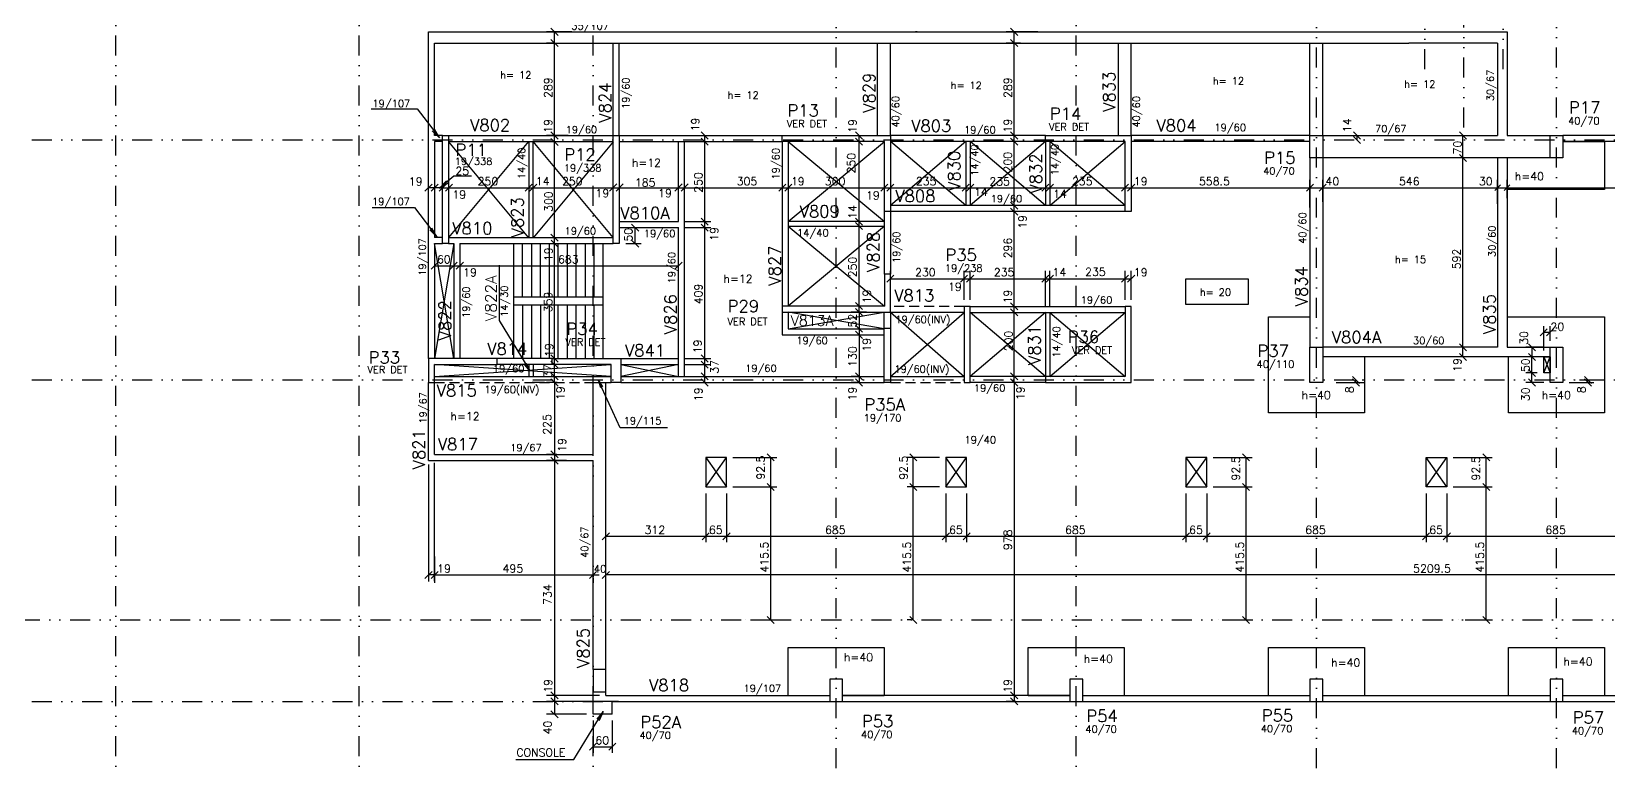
# Model space of a CAD drawing. Extents: x 535712 to 550587, y -55 to 10457.
# Drawn here: x 538436 to 543362, y 3599 to 5893 of the extents above; entities that cross this region are included whole.
import ezdxf

# ---------------------------------------------------------------- set-up
doc = ezdxf.new("R2010")
doc.units = 0
doc.header["$LTSCALE"] = 125
doc.header["$MEASUREMENT"] = 0
for name, pattern in [('DIVIDE', [1.25, 0.5, -0.25, 0, -0.25, 0, -0.25]), ('ESTILO_TQS_0002', [0.4, 0.1, -0.3]), ('HIDDEN', [0.375, 0.25, -0.125])]:
    doc.linetypes.add(name, pattern=pattern)
for name, color, linetype in [('200', 151, 'ESTILO_TQS_0002'), ('205', 14, 'DIVIDE'), ('210', 11, 'HIDDEN'), ('216', 7, 'CONTINUOUS'), ('220', 4, 'CONTINUOUS'), ('231', 5, 'CONTINUOUS'), ('238', 11, 'CONTINUOUS'), ('239', 4, 'CONTINUOUS'), ('250', 5, 'CONTINUOUS')]:
    doc.layers.add(name, color=color, linetype=linetype)
doc.styles.get("Standard").update_dxf_attribs({"font": 'ROMANS.SHX'})

msp = doc.modelspace()

# ---------------------------------------------------------------- linework, layer by layer
at = {"layer": '200'}
for p, q in [((541199.5, 5892.2), (541199.5, 5894.2)), ((541201.5, 5892.2), (541201.5, 5894.2))]:
    msp.add_line(p, q, dxfattribs=at)
at = {"layer": '205'}
for p, q in [((538699.6, 3158.6), (538699.6, 9862.8)), ((539459.1, 3158.6), (539459.1, 9862.8)), ((540190.1, 3158.6), (540190.1, 9862.8)), ((540949.6, 3121.1), (540949.6, 9862.8)), ((541699.6, 3158.6), (541699.6, 9862.8)), ((542449.6, 3121.1), (542449.6, 9862.8)), ((543199.6, 3121.1), (543199.6, 9862.8)), ((542910.6, 5593.1), (542910.6, 9664.7)), ((542788, 5775.4), (542788, 9365.4)), ((543033, 5775.4), (543033, 9365.4)), ((536247.2, 5554.2), (545912.1, 5554.2)), ((536247.2, 4804.2), (546279.2, 4804.2)), ((536209.7, 4054.2), (545758.8, 4054.2)), ((536247.2, 3799.2), (545775.3, 3799.2))]:
    msp.add_line(p, q, dxfattribs=at)
at = {"layer": '210'}
for p, q in [((541349.1, 5034.2), (541119.1, 5034.2)), ((539695.1, 4796.2), (540190.1, 4796.2)), ((541119.1, 4796.2), (541349.1, 4796.2))]:
    msp.add_line(p, q, dxfattribs=at)
at = {"layer": '216'}
for p, q in [((540080.7, 5881.2), (540058.6, 5903.3)), ((540080.7, 5846.2), (540058.6, 5868.3)), ((540080.7, 5846.2), (540058.6, 5868.3)), ((541516.7, 5881.2), (541494.6, 5903.3)), ((541516.7, 5846.2), (541494.6, 5868.3)), ((541516.7, 5846.2), (541494.6, 5868.3)), ((540080.7, 5557.2), (540058.6, 5579.3)), ((540080.7, 5557.2), (540058.6, 5579.3)), ((540080.7, 5557.2), (540058.6, 5579.3)), ((540080.7, 5557.2), (540058.6, 5579.3)), ((541031.9, 5557.2), (541009.8, 5579.3)), ((541031.9, 5557.2), (541009.8, 5579.3)), ((541516.7, 5557.2), (541494.6, 5579.3)), ((541516.7, 5557.2), (541494.6, 5579.3)), ((541516.7, 5557.2), (541494.6, 5579.3)), ((541516.7, 5557.2), (541494.6, 5579.3)), ((542565.3, 5579.3), (542587.4, 5557.2)), ((542918.5, 5557.2), (542896.4, 5579.3)), ((540080.7, 5537.2), (540058.6, 5559.3)), ((540080.7, 5537.2), (540058.6, 5559.3)), ((541031.9, 5538.2), (541009.8, 5560.3)), ((541031.9, 5538.2), (541009.8, 5560.3)), ((541516.7, 5538.2), (541494.6, 5560.3)), ((541516.7, 5538.2), (541494.6, 5560.3)), ((542565.3, 5565.3), (542587.4, 5543.2)), ((542918.5, 5487.2), (542896.4, 5509.3)), ((539687.1, 5416.2), (539665, 5394.1)), ((539687.1, 5416.2), (539665, 5394.1)), ((539706.1, 5416.2), (539684, 5394.1)), ((539706.1, 5416.2), (539684, 5394.1)), ((539709, 5394.1), (539731.1, 5416.2)), ((539709, 5394.1), (539731.1, 5416.2)), ((539731.1, 5416.2), (539709, 5394.1)), ((539729, 5394.1), (539751.1, 5416.2)), ((539729, 5394.1), (539751.1, 5416.2)), ((539978, 5394.1), (540000.1, 5416.2)), ((539978, 5394.1), (540000.1, 5416.2)), ((539992, 5394.1), (540014.1, 5416.2)), ((539992, 5394.1), (540014.1, 5416.2)), ((540242, 5394.1), (540264.1, 5417.2)), ((540242, 5394.1), (540264.1, 5417.2)), ((540262, 5394.1), (540284.1, 5417.2)), ((540262, 5394.1), (540284.1, 5417.2)), ((540446, 5394.1), (540468.1, 5417.2)), ((540465, 5394.1), (540487.1, 5417.2)), ((540770, 5394.1), (540792.1, 5416.2)), ((540770, 5394.1), (540792.1, 5416.2)), ((540770, 5394.1), (540792.1, 5416.2)), ((540789, 5394.1), (540811.1, 5416.2)), ((540789, 5394.1), (540811.1, 5416.2)), ((541089, 5394.1), (541111.1, 5416.2)), ((541089, 5394.1), (541111.1, 5416.2)), ((541108, 5394.1), (541130.1, 5416.2)), ((541108, 5394.1), (541130.1, 5416.2)), ((541343, 5394.1), (541365.1, 5416.2)), ((541343, 5394.1), (541365.1, 5416.2)), ((541357, 5394.1), (541379.1, 5416.2)), ((541357, 5394.1), (541379.1, 5416.2)), ((541592, 5394.1), (541614.1, 5416.2)), ((541592, 5394.1), (541614.1, 5416.2)), ((541606, 5394.1), (541628.1, 5416.2)), ((541606, 5394.1), (541628.1, 5416.2)), ((541841, 5394.1), (541863.1, 5416.2)), ((541841, 5394.1), (541863.1, 5416.2)), ((541860, 5394.1), (541882.1, 5416.2)), ((541860, 5394.1), (541882.1, 5416.2)), ((541860, 5394.1), (541882.1, 5416.2)), ((542418.5, 5394.1), (542440.6, 5416.2)), ((542418.5, 5394.1), (542440.6, 5416.2)), ((542458.5, 5394.1), (542480.6, 5416.2)), ((542458.5, 5394.1), (542480.6, 5416.2)), ((541516.7, 5338.2), (541494.6, 5360.3)), ((541516.7, 5338.2), (541494.6, 5360.3)), ((541516.7, 5319.2), (541494.6, 5341.3)), ((541516.7, 5319.2), (541494.6, 5341.3)), ((541031.9, 5288.2), (541009.8, 5310.3)), ((541031.9, 5288.2), (541009.8, 5310.3)), ((541031.9, 5274.2), (541009.8, 5296.3)), ((541031.9, 5274.2), (541009.8, 5296.3)), ((540080.7, 5238.2), (540058.6, 5260.3)), ((540080.7, 5238.2), (540058.6, 5260.3)), ((540081.7, 5219.2), (540059.6, 5241.3)), ((540081.7, 5219.2), (540059.6, 5241.3)), ((539684, 5150.1), (539706.1, 5172.2)), ((539744, 5150.1), (539766.1, 5172.2)), ((539744, 5150.1), (539766.1, 5172.2)), ((539763, 5150.1), (539785.1, 5172.2)), ((539763, 5150.1), (539785.1, 5172.2)), ((540446, 5150.1), (540468.1, 5172.2)), ((541108, 5109.6), (541130.1, 5131.7)), ((541338, 5109.6), (541360.1, 5131.7)), ((541338, 5109.6), (541360.1, 5131.7)), ((541357, 5109.6), (541379.1, 5131.7)), ((541357, 5109.6), (541379.1, 5131.7)), ((541592, 5109.6), (541614.1, 5131.7)), ((541592, 5109.6), (541614.1, 5131.7)), ((541606, 5109.6), (541628.1, 5131.7)), ((541606, 5109.6), (541628.1, 5131.7)), ((541841, 5109.6), (541863.1, 5131.7)), ((541841, 5109.6), (541863.1, 5131.7)), ((541860, 5109.6), (541882.1, 5131.7)), ((541031.9, 5024.2), (541009.8, 5046.3)), ((541031.9, 5024.2), (541009.8, 5046.3)), ((541009.8, 5027.3), (541031.9, 5005.2)), ((541516.7, 5023.2), (541494.6, 5045.3)), ((541516.7, 5023.2), (541494.6, 5045.3)), ((541516.7, 5004.2), (541494.6, 5026.3)), ((541516.7, 5004.2), (541494.6, 5026.3)), ((541009.8, 4975.3), (541031.9, 4953.2)), ((541009.8, 4975.3), (541031.9, 4953.2)), ((541009.8, 4956.3), (541031.9, 4934.2)), ((541009.8, 4956.3), (541031.9, 4934.2)), ((540080.7, 4860.2), (540058.6, 4882.3)), ((540080.7, 4860.2), (540058.6, 4882.3)), ((542918.5, 4895.2), (542896.4, 4917.3)), ((542918.5, 4865.2), (542896.4, 4887.3)), ((540080.7, 4841.2), (540058.6, 4863.3)), ((540080.7, 4841.2), (540058.6, 4863.3)), ((540080.7, 4804.2), (540058.6, 4826.3)), ((540080.7, 4804.2), (540058.6, 4826.3)), ((540080.7, 4785.2), (540058.6, 4807.3)), ((540080.7, 4785.2), (540058.6, 4807.3)), ((540058.6, 4807.3), (540080.7, 4785.2)), ((540058.6, 4807.3), (540080.7, 4785.2)), ((541009.8, 4826.3), (541031.9, 4804.2)), ((541009.8, 4826.3), (541031.9, 4804.2)), ((541009.8, 4826.3), (541031.9, 4804.2)), ((541009.8, 4807.3), (541031.9, 4785.2)), ((541516.7, 4804.2), (541494.6, 4826.3)), ((541516.7, 4804.2), (541494.6, 4826.3)), ((541516.7, 4785.2), (541494.6, 4807.3)), ((541516.7, 4785.2), (541494.6, 4807.3)), ((541494.6, 4807.3), (541516.7, 4785.2)), ((541494.6, 4807.3), (541516.7, 4785.2)), ((542584.4, 4793.2), (542562.3, 4815.3)), ((542584.4, 4785.2), (542562.3, 4807.3)), ((540058.6, 4582.3), (540080.7, 4560.2)), ((540058.6, 4582.3), (540080.7, 4560.2)), ((540058.6, 4563.3), (540080.7, 4541.2)), ((540058.6, 4563.3), (540080.7, 4541.2)), ((540058.6, 4563.3), (540080.7, 4541.2)), ((540058.6, 4563.3), (540080.7, 4541.2)), ((539687.1, 4205.7), (539665, 4183.6)), ((539706.1, 4205.7), (539684, 4183.6)), ((539706.1, 4205.7), (539684, 4183.6)), ((539684, 4183.6), (539706.1, 4205.7)), ((540179, 4183.6), (540201.1, 4205.7)), ((540179, 4183.6), (540201.1, 4205.7)), ((540219, 4183.6), (540241.1, 4205.7)), ((540058.6, 3829.3), (540080.7, 3807.2)), ((540058.6, 3829.3), (540080.7, 3807.2)), ((540058.6, 3810.3), (540080.7, 3788.2)), ((540058.6, 3810.3), (540080.7, 3788.2)), ((540058.6, 3810.3), (540080.7, 3788.2)), ((541494.6, 3829.3), (541516.7, 3807.2)), ((541494.6, 3829.3), (541516.7, 3807.2)), ((541494.6, 3829.3), (541516.7, 3807.2)), ((541494.6, 3810.3), (541516.7, 3788.2)), ((540058.6, 3770.3), (540080.7, 3748.2)), ((540179, 3646.7), (540201.1, 3668.8)), ((540239, 3646.7), (540261.1, 3668.8))]:
    msp.add_line(p, q, dxfattribs=at)
at = {"layer": '216', "linetype": 'Continuous'}
for p, q in [((540519.9, 5568.2), (540519.9, 5568.2)), ((540550.1, 5557.2), (540528, 5579.3)), ((540526.6, 5549.2), (540526.6, 5549.2)), ((540550.1, 5538.2), (540528, 5560.3)), ((540550.1, 5538.2), (540528, 5560.3)), ((540539.1, 5549.2), (540539.1, 5549.2)), ((542460.7, 5396.3), (542478.4, 5414)), ((543006.6, 5396.3), (543024.3, 5414)), ((543006.6, 5396.3), (543024.3, 5414)), ((543036.6, 5396.3), (543054.3, 5414)), ((543036.6, 5396.3), (543054.3, 5414)), ((542469.6, 5336.3), (542469.6, 5336.3)), ((543015.5, 5355.1), (543015.5, 5355.1)), ((543015.5, 5330.1), (543015.5, 5330.1)), ((543045.5, 5347.6), (543045.5, 5347.6)), ((543045.5, 5347.6), (543045.5, 5347.6)), ((540296.4, 5280.2), (540296.4, 5280.2)), ((540332.7, 5269.2), (540310.6, 5291.3)), ((540457.1, 5299.2), (540457.1, 5299.2)), ((540457.1, 5280.2), (540457.1, 5280.2)), ((540477.1, 5299.2), (540477.1, 5299.2)), ((540477.1, 5280.2), (540477.1, 5280.2)), ((540550.1, 5288.2), (540528, 5310.3)), ((540550.1, 5288.2), (540528, 5310.3)), ((540550.1, 5269.2), (540528, 5291.3)), ((540550.1, 5269.2), (540528, 5291.3)), ((540272.1, 5230.2), (540272.1, 5230.2)), ((540332.7, 5219.2), (540310.6, 5241.3)), ((543148.5, 4942.1), (543170.6, 4964.2)), ((543168.5, 4942.1), (543190.6, 4964.2)), ((540550.1, 4860.2), (540528, 4882.3)), ((540550.1, 4860.2), (540528, 4882.3)), ((543111.7, 4917.3), (543133.8, 4895.2)), ((543111.7, 4887.3), (543133.8, 4865.2)), ((543133.8, 4865.2), (543111.7, 4887.3)), ((543179.6, 4906.2), (543179.6, 4906.2)), ((543179.6, 4906.2), (543179.6, 4906.2)), ((540457.1, 4871.2), (540457.1, 4871.2)), ((540457.1, 4871.2), (540457.1, 4871.2)), ((540457.1, 4852.2), (540457.1, 4852.2)), ((540457.1, 4852.2), (540457.1, 4852.2)), ((540550.1, 4841.2), (540528, 4863.3)), ((540550.1, 4841.2), (540528, 4863.3)), ((543133.8, 4815.2), (543111.7, 4837.3)), ((543133.8, 4815.2), (543111.7, 4837.3)), ((543159.6, 4876.2), (543159.6, 4876.2)), ((543159.6, 4876.2), (543159.6, 4876.2)), ((543159.6, 4876.2), (543159.6, 4876.2)), ((540527.1, 4796.2), (540527.1, 4796.2)), ((540550.1, 4804.2), (540528, 4826.3)), ((540550.1, 4804.2), (540528, 4826.3)), ((540550.1, 4785.2), (540528, 4807.3)), ((540528.1, 4815.2), (540528.1, 4815.2)), ((540528.1, 4815.2), (540528.1, 4815.2)), ((543133.8, 4785.2), (543111.7, 4807.3)), ((543122.8, 4826.2), (543122.8, 4826.2)), ((543159.6, 4826.2), (543159.6, 4826.2)), ((543179.6, 4796.2), (543179.6, 4796.2)), ((543219.6, 4796.2), (543219.6, 4796.2)), ((543251.9, 4804.2), (543251.9, 4804.2)), ((543308.7, 4793.2), (543286.6, 4815.3)), ((543308.7, 4785.2), (543286.6, 4807.3)), ((540607.1, 4562.2), (540607.1, 4562.2)), ((540756.3, 4551.2), (540734.2, 4573.3)), ((541201.5, 4551.2), (541179.4, 4573.3)), ((541292.1, 4562.2), (541292.1, 4562.2)), ((542107.1, 4562.2), (542107.1, 4562.2)), ((542241.1, 4551.2), (542219, 4573.3)), ((542857.1, 4562.2), (542857.1, 4562.2)), ((542991.1, 4551.2), (542969, 4573.3)), ((540542.1, 4469.7), (540542.1, 4469.7)), ((540542.1, 4469.7), (540542.1, 4469.7)), ((540607.1, 4469.7), (540607.1, 4469.7)), ((540607.1, 4469.7), (540607.1, 4469.7)), ((540607.1, 4469.7), (540607.1, 4469.7)), ((540607.1, 4469.7), (540607.1, 4469.7)), ((540756.3, 4458.7), (540734.2, 4480.8)), ((540756.3, 4458.7), (540734.2, 4480.8)), ((541201.5, 4458.7), (541179.4, 4480.8)), ((541201.5, 4458.7), (541179.4, 4480.8)), ((541292.1, 4469.7), (541292.1, 4469.7)), ((541292.1, 4469.7), (541292.1, 4469.7)), ((541292.1, 4469.7), (541292.1, 4469.7)), ((541292.1, 4469.7), (541292.1, 4469.7)), ((541357.1, 4469.7), (541357.1, 4469.7)), ((541357.1, 4469.7), (541357.1, 4469.7)), ((542042.1, 4469.7), (542042.1, 4469.7)), ((542042.1, 4469.7), (542042.1, 4469.7)), ((542107.1, 4469.7), (542107.1, 4469.7)), ((542107.1, 4469.7), (542107.1, 4469.7)), ((542107.1, 4469.7), (542107.1, 4469.7)), ((542107.1, 4469.7), (542107.1, 4469.7)), ((542241.1, 4458.7), (542219, 4480.8)), ((542241.1, 4458.7), (542219, 4480.8)), ((542792.1, 4469.7), (542792.1, 4469.7)), ((542792.1, 4469.7), (542792.1, 4469.7)), ((542857.1, 4469.7), (542857.1, 4469.7)), ((542857.1, 4469.7), (542857.1, 4469.7)), ((542857.1, 4469.7), (542857.1, 4469.7)), ((542857.1, 4469.7), (542857.1, 4469.7)), ((542991.1, 4458.7), (542969, 4480.8)), ((542991.1, 4458.7), (542969, 4480.8)), ((540219, 4304.4), (540241.1, 4326.5)), ((540531, 4304.4), (540553.1, 4326.5)), ((540531, 4304.4), (540553.1, 4326.5)), ((540596, 4304.4), (540618.1, 4326.5)), ((540596, 4304.4), (540618.1, 4326.5)), ((541281, 4304.4), (541303.1, 4326.5)), ((541281, 4304.4), (541303.1, 4326.5)), ((541346, 4304.4), (541368.1, 4326.5)), ((541346, 4304.4), (541368.1, 4326.5)), ((542031, 4304.4), (542053.1, 4326.5)), ((542031, 4304.4), (542053.1, 4326.5)), ((542096, 4304.4), (542118.1, 4326.5)), ((542096, 4304.4), (542118.1, 4326.5)), ((542781, 4304.4), (542803.1, 4326.5)), ((542781, 4304.4), (542803.1, 4326.5)), ((542846, 4304.4), (542868.1, 4326.5)), ((542846, 4304.4), (542868.1, 4326.5)), ((540230.1, 4282), (540230.1, 4282)), ((540667.6, 4054.2), (540667.6, 4054.2)), ((540756.3, 4043.2), (540734.2, 4065.3)), ((541201.5, 4043.2), (541179.4, 4065.3)), ((541204.2, 4054.2), (541204.2, 4054.2)), ((542144.7, 4054.2), (542144.7, 4054.2)), ((542241.1, 4043.2), (542219, 4065.3)), ((542894.7, 4054.2), (542894.7, 4054.2)), ((542991.1, 4043.2), (542969, 4065.3))]:
    msp.add_line(p, q, dxfattribs=at)
msp.add_lwpolyline([(540422.4, 4654.6), (540275.1, 4654.6), (540206.3, 4804.2), (540219.6, 4783.1), (540206.3, 4804.2), (540213.7, 4780.3)], dxfattribs=at)
at = {"layer": '220'}
for points in [[(539720.1, 5568.2), (539739.1, 5568.2), (539739.1, 5230.2), (539720.1, 5230.2), (539720.1, 5568.2)], [(540253.1, 5230.2), (540253.1, 5568.2), (540272.1, 5568.2), (540272.1, 5431.2), (540272.1, 5431.2), (540272.1, 5230.2), (540253.1, 5230.2)], [(541119.1, 5568.2), (541119.1, 5330.2), (541100.1, 5330.2), (541100.1, 5549.2), (540781.1, 5549.2), (540781.1, 5568.2), (541119.1, 5568.2)], [(541871.1, 5568.2), (541871.1, 5330.2), (541852.1, 5330.2), (541852.1, 5549.2), (541603.1, 5549.2), (541603.1, 5568.2), (541871.1, 5568.2)], [(542429.6, 5568.2), (542469.6, 5568.2), (542469.6, 5498.2), (542429.6, 5498.2), (542429.6, 5568.2)], [(543179.6, 5568.2), (543219.6, 5568.2), (543219.6, 5498.2), (543179.6, 5498.2), (543179.6, 5568.2)], [(540781.1, 5035.2), (540781.1, 5016.2), (541119.1, 5016.2), (541119.1, 5135.2), (541100.1, 5135.2), (541100.1, 5035.2), (540781.1, 5035.2)], [(541349.1, 5034.2), (541349.1, 4796.2), (541368.1, 4796.2), (541368.1, 5034.2), (541349.1, 5034.2)], [(541871.1, 4796.2), (541871.1, 5034.2), (541852.1, 5034.2), (541852.1, 4815.2), (541603.1, 4815.2), (541603.1, 4796.2), (541871.1, 4796.2)], [(541119.1, 4796.2), (541099.1, 4796.2), (541099.1, 4966.2), (541119.1, 4966.2), (541119.1, 4796.2)], [(542469.6, 4796.2), (542429.6, 4796.2), (542429.6, 4906.2), (542469.6, 4906.2), (542469.6, 4796.2)], [(543219.6, 4796.2), (543179.6, 4796.2), (543179.6, 4906.2), (543219.6, 4906.2), (543219.6, 4796.2)], [(539695.1, 4852.2), (539891.1, 4852.2), (539891.1, 4871.2), (539676.1, 4871.2), (539676.1, 4796.2), (539695.1, 4796.2), (539695.1, 4852.2)], [(540247.1, 4852.2), (540062.1, 4852.2), (540062.1, 4871.2), (540277.1, 4871.2), (540277.1, 4796.2), (540247.1, 4796.2), (540247.1, 4852.2)], [(540190.1, 3829.2), (540230.1, 3829.2), (540230.1, 3899.2), (540190.1, 3899.2), (540190.1, 3829.2)], [(540929.6, 3799.2), (540969.6, 3799.2), (540969.6, 3869.2), (540929.6, 3869.2), (540929.6, 3799.2)], [(541679.6, 3799.2), (541719.6, 3799.2), (541719.6, 3869.2), (541679.6, 3869.2), (541679.6, 3799.2)], [(542469.6, 3869.2), (542429.6, 3869.2), (542429.6, 3799.2), (542469.6, 3799.2), (542469.6, 3869.2)], [(543219.6, 3869.2), (543179.6, 3869.2), (543179.6, 3799.2), (543219.6, 3799.2), (543219.6, 3869.2)]]:
    msp.add_lwpolyline(points, dxfattribs=at)
at = {"layer": '231'}
for p, q in [((539941.6, 5227.7), (539941.6, 4873.7)), ((539969.6, 5062.7), (539969.6, 5227.7)), ((539997.6, 5227.7), (539997.6, 5062.7)), ((540025.6, 5062.7), (540025.6, 5227.7)), ((540053.6, 5227.7), (540053.6, 5062.7)), ((540081.6, 5062.7), (540081.6, 5227.7)), ((540109.6, 5227.7), (540109.6, 5062.7)), ((540137.6, 5062.7), (540137.6, 5227.7)), ((540165.6, 5227.7), (540165.6, 5062.7)), ((540193.6, 5062.7), (540193.6, 5227.7)), ((540221.6, 4873.7), (540221.6, 5227.7)), ((540221.6, 5062.7), (539941.6, 5062.7)), ((539941.6, 5038.7), (540221.6, 5038.7)), ((539969.6, 5038.7), (539969.6, 4873.7)), ((539997.6, 5038.7), (539997.6, 4873.7)), ((540025.6, 5038.7), (540025.6, 4873.7)), ((540053.6, 5038.7), (540053.6, 5038.7)), ((540053.6, 5038.7), (540053.6, 4873.7)), ((540081.6, 4873.7), (540081.6, 5038.7)), ((540109.6, 5038.7), (540109.6, 4873.7)), ((540137.6, 4873.7), (540137.6, 5038.7)), ((540165.6, 5038.7), (540165.6, 4873.7)), ((540193.6, 4873.7), (540193.6, 5038.7))]:
    msp.add_line(p, q, dxfattribs=at)
at = {"layer": '238'}
for p, q in [((539676.1, 4871.2), (539676.1, 5892.2)), ((539676.1, 5892.2), (543045.5, 5892.2)), ((540962.1, 5892.2), (541182.1, 5892.2)), ((542768, 5892.2), (542770.6, 5892.2)), ((543045.5, 5892.2), (543045.5, 5568.2)), ((539695.1, 5568.2), (539695.1, 5857.2)), ((539695.1, 5857.2), (542738, 5857.2)), ((540253.1, 5568.2), (540253.1, 5857.2)), ((540272.1, 5568.2), (540272.1, 5857.2)), ((541079.1, 5568.2), (541079.1, 5857.2)), ((541119.1, 5568.2), (541119.1, 5857.2)), ((541831.1, 5568.2), (541831.1, 5857.2)), ((541871.1, 5568.2), (541871.1, 5857.2)), ((542429.6, 5568.2), (542429.6, 5857.2)), ((542469.6, 5568.2), (542469.6, 5857.2)), ((543015.5, 5857.2), (542738, 5857.2)), ((543015.5, 5857.2), (543015.5, 5568.2)), ((539720.1, 5568.2), (539695.1, 5568.2)), ((539739.1, 5568.2), (540253.1, 5568.2)), ((540253.1, 5568.2), (540781.1, 5568.2)), ((541603.1, 5568.2), (541119.1, 5568.2)), ((542429.6, 5568.2), (541871.1, 5568.2)), ((542469.6, 5568.2), (543015.5, 5568.2)), ((543045.5, 5568.2), (543179.6, 5568.2)), ((543929.6, 5568.2), (543219.6, 5568.2)), ((539720.1, 5549.2), (539695.1, 5549.2)), ((539695.1, 5549.2), (539695.1, 5249.2)), ((539739.1, 5549.2), (540253.1, 5549.2)), ((539989.1, 5549.2), (539989.1, 5248.2)), ((540003.1, 5248.2), (540003.1, 5549.2)), ((540272.1, 5549.2), (540781.1, 5549.2)), ((540457.1, 5299.2), (540457.1, 5549.2)), ((540476.1, 4815.2), (540476.1, 5549.2)), ((540781.1, 5549.2), (540781.1, 5035.2)), ((540800.1, 5549.2), (540800.1, 5035.2)), ((541603.1, 5549.2), (541119.1, 5549.2)), ((541354.1, 5549.2), (541354.1, 5349.2)), ((541368.1, 5549.2), (541368.1, 5349.2)), ((541603.1, 5549.2), (541603.1, 5349.2)), ((541617.1, 5549.2), (541617.1, 5349.2)), ((542429.6, 5549.2), (541871.1, 5549.2)), ((543929.6, 5549.2), (543219.6, 5549.2)), ((543219.6, 5549.2), (543349.6, 5549.2)), ((543349.6, 5549.2), (543349.6, 5399.2)), ((542429.6, 5498.2), (542429.6, 4906.2)), ((543179.6, 5498.2), (542469.6, 5498.2)), ((542469.6, 5498.2), (542469.6, 4906.2)), ((543015.5, 5498.2), (543015.5, 4906.2)), ((543045.5, 5498.2), (543045.5, 4906.2)), ((543349.6, 5399.2), (543045.5, 5399.2)), ((541100.1, 5135.2), (541100.1, 5330.2)), ((541852.1, 5349.2), (541119.1, 5349.2)), ((541119.1, 5330.2), (541119.1, 5135.2)), ((541852.1, 5330.2), (541119.1, 5330.2)), ((540272.1, 5299.2), (540457.1, 5299.2)), ((540272.1, 5280.2), (540457.1, 5280.2)), ((540457.1, 4815.2), (540457.1, 5280.2)), ((541100.1, 5299.2), (540800.1, 5299.2)), ((540800.1, 5285.2), (541100.1, 5285.2)), ((539720.1, 5249.2), (539695.1, 5249.2)), ((539695.1, 5230.2), (539695.1, 4871.2)), ((539695.1, 5230.2), (539720.1, 5230.2)), ((539739.1, 5249.2), (540253.1, 5249.2)), ((539739.1, 5230.2), (539755.1, 5230.2)), ((539755.1, 5230.2), (539755.1, 4871.2)), ((539774.1, 5230.2), (539774.1, 4871.2)), ((539774.1, 5230.2), (540253.1, 5230.2)), ((541368.1, 5034.2), (541852.1, 5034.2)), ((540781.1, 5016.2), (540781.1, 4945.2)), ((540800.1, 5016.2), (540800.1, 4964.2)), ((541099.1, 4964.2), (541099.1, 5016.2)), ((541119.1, 5016.2), (541119.1, 4966.2)), ((541119.1, 5016.2), (541349.1, 5016.2)), ((541368.1, 5015.2), (541852.1, 5015.2)), ((541603.1, 5015.2), (541603.1, 4815.2)), ((541617.1, 5015.2), (541617.1, 4815.2)), ((542299.6, 4701.2), (542299.6, 5001.2)), ((542299.6, 5001.2), (542429.6, 5001.2)), ((543045.5, 5001.2), (543349.6, 5001.2)), ((543349.6, 5001.2), (543349.6, 4701.2)), ((540781.1, 4945.2), (541099.1, 4945.2)), ((540800.1, 4964.2), (541099.1, 4964.2)), ((543015.5, 4906.2), (542469.6, 4906.2)), ((543045.5, 4906.2), (543179.6, 4906.2)), ((540062.1, 4871.2), (539891.1, 4871.2)), ((540062.1, 4852.2), (539891.1, 4852.2)), ((539990.1, 4815.2), (539990.1, 4852.2)), ((540004.1, 4815.2), (540004.1, 4852.2)), ((540277.1, 4871.2), (540457.1, 4871.2)), ((540277.1, 4852.2), (540457.1, 4852.2)), ((543179.6, 4876.2), (542469.6, 4876.2)), ((542599.6, 4876.2), (542599.6, 4701.2)), ((543049.6, 4701.2), (543049.6, 4876.2)), ((539676.1, 4552.2), (539676.1, 4796.2)), ((539695.1, 4815.2), (540247.1, 4815.2)), ((539695.1, 4571.2), (539695.1, 4796.2)), ((540190.1, 4571.2), (540190.1, 4815.2)), ((540190.1, 4796.2), (540247.1, 4796.2)), ((540230.1, 3899.2), (540230.1, 4796.2)), ((540277.1, 4815.2), (541099.1, 4815.2)), ((540277.1, 4796.2), (541099.1, 4796.2)), ((541119.1, 4815.2), (541349.1, 4815.2)), ((541603.1, 4815.2), (541368.1, 4815.2)), ((541603.1, 4796.2), (541368.1, 4796.2)), ((542599.6, 4701.2), (542299.6, 4701.2)), ((543349.6, 4701.2), (543049.6, 4701.2)), ((539676.1, 4552.2), (540190.1, 4552.2)), ((539695.1, 4571.2), (540190.1, 4571.2)), ((540190.1, 3899.2), (540190.1, 4552.2)), ((540799.6, 3818.2), (540799.6, 3968.2)), ((540799.6, 3968.2), (541099.6, 3968.2)), ((541099.6, 3968.2), (541099.6, 3818.2)), ((541549.6, 3818.2), (541549.6, 3968.2)), ((541549.6, 3968.2), (541849.6, 3968.2)), ((541849.6, 3968.2), (541849.6, 3818.2)), ((542299.6, 3818.2), (542299.6, 3968.2)), ((542299.6, 3968.2), (542599.6, 3968.2)), ((542599.6, 3968.2), (542599.6, 3818.2)), ((543049.6, 3818.2), (543049.6, 3968.2)), ((543049.6, 3968.2), (543349.6, 3968.2)), ((543349.6, 3968.2), (543349.6, 3818.2)), ((540190.1, 3759.2), (540190.1, 3829.2)), ((540230.1, 3818.2), (540230.1, 3829.2)), ((540230.1, 3818.2), (540929.6, 3818.2)), ((540250.1, 3799.2), (540929.6, 3799.2)), ((540250.1, 3759.2), (540250.1, 3799.2)), ((540799.6, 3818.2), (540929.6, 3818.2)), ((541679.6, 3818.2), (540969.6, 3818.2)), ((540969.6, 3818.2), (541099.6, 3818.2)), ((540969.6, 3799.2), (541679.6, 3799.2)), ((541549.6, 3818.2), (541679.6, 3818.2)), ((541719.6, 3818.2), (542429.6, 3818.2)), ((541719.6, 3818.2), (541849.6, 3818.2)), ((541719.6, 3799.2), (542429.6, 3799.2)), ((542299.6, 3818.2), (542429.6, 3818.2)), ((542469.6, 3818.2), (543179.6, 3818.2)), ((542469.6, 3818.2), (542599.6, 3818.2)), ((542469.6, 3799.2), (543179.6, 3799.2)), ((543049.6, 3818.2), (543179.6, 3818.2)), ((543219.6, 3818.2), (543929.6, 3818.2)), ((543219.6, 3818.2), (543349.6, 3818.2)), ((543219.6, 3799.2), (543929.6, 3799.2)), ((540250.1, 3759.2), (540190.1, 3759.2))]:
    msp.add_line(p, q, dxfattribs=at)
for points in [[(543179.6, 4826.2), (543159.6, 4826.2), (543159.6, 4876.2), (543179.6, 4876.2), (543179.6, 4826.2)], [(540542.1, 4469.7), (540607.1, 4469.7), (540607.1, 4562.2), (540542.1, 4562.2), (540542.1, 4469.7)], [(541292.1, 4469.7), (541357.1, 4469.7), (541357.1, 4562.2), (541292.1, 4562.2), (541292.1, 4469.7)], [(542042.1, 4469.7), (542107.1, 4469.7), (542107.1, 4562.2), (542042.1, 4562.2), (542042.1, 4469.7)], [(542857.1, 4469.7), (542792.1, 4469.7), (542792.1, 4562.2), (542857.1, 4562.2), (542857.1, 4469.7)]]:
    msp.add_lwpolyline(points, dxfattribs=at)
at = {"layer": '239'}
msp.add_lwpolyline([(542041.4, 5120.2), (542236.3, 5120.2), (542236.3, 5039.7), (542041.4, 5039.7), (542041.4, 5120.2)], dxfattribs=at)
at = {"layer": '250'}
for p, q in [((540124.1, 5892.2), (540044.6, 5892.2)), ((540069.6, 5873.2), (540069.6, 5892.2)), ((540069.6, 5568.2), (540069.6, 5873.2)), ((541579.6, 5892.2), (541480.6, 5892.2)), ((541505.6, 5873.2), (541505.6, 5892.2)), ((541505.6, 5568.2), (541505.6, 5873.2)), ((540064.2, 5857.2), (540044.6, 5857.2)), ((541525.2, 5857.2), (541480.6, 5857.2)), ((540091.7, 5568.2), (540044.6, 5568.2)), ((540112.5, 5568.2), (540044.6, 5568.2)), ((540069.6, 5548.2), (540069.6, 5568.2)), ((541020.9, 5549.2), (541020.9, 5568.2)), ((541531.4, 5568.2), (541480.6, 5568.2)), ((541526.6, 5568.2), (541480.6, 5568.2)), ((541505.6, 5549.2), (541505.6, 5569.2)), ((542501.1, 5568.2), (542601.4, 5568.2)), ((542576.4, 5568.2), (542576.4, 5554.2)), ((542907.5, 5498.2), (542907.5, 5568.2)), ((539740.1, 5249.2), (539989.1, 5549.2)), ((539989.1, 5248.2), (539740.1, 5548.2)), ((540253.1, 5249.2), (540003.1, 5549.2)), ((540253.1, 5548.2), (540003.1, 5248.2)), ((540069.6, 5249.2), (540069.6, 5548.2)), ((540800.1, 5299.2), (541100.1, 5549.2)), ((540800.1, 5549.2), (541100.1, 5299.2)), ((541020.9, 5299.2), (541020.9, 5549.2)), ((541354.1, 5349.2), (541119.1, 5549.2)), ((541354.1, 5549.2), (541119.1, 5349.2)), ((541603.1, 5349.2), (541368.1, 5549.2)), ((541603.1, 5549.2), (541368.1, 5349.2)), ((541505.6, 5349.2), (541505.6, 5549.2)), ((541852.1, 5349.2), (541617.1, 5549.2)), ((541617.1, 5349.2), (541852.1, 5549.2)), ((541871.1, 5469.8), (541871.1, 5380.1)), ((542907.5, 4876.2), (542907.5, 5498.2)), ((539720.1, 5391.2), (539720.1, 5430.1)), ((540781.1, 5457.5), (540781.1, 5380.1)), ((542429.6, 5343.6), (542429.6, 5430.1)), ((542469.6, 5395.2), (542469.6, 5430.1)), ((539695.1, 5405.1), (539676.1, 5405.1)), ((539695.1, 5405.2), (539695.1, 5380.1)), ((539720.1, 5405.1), (539695.1, 5405.1)), ((539720.1, 5405.1), (539740.1, 5405.1)), ((539740.1, 5405.1), (539989.1, 5405.1)), ((539989.1, 5405.1), (540003.1, 5405.1)), ((540003.1, 5405.1), (540253.1, 5405.1)), ((540253.1, 5405.1), (540273.1, 5405.1)), ((540273.1, 5405.1), (540456.1, 5405.1)), ((540456.1, 5405.1), (540476.1, 5405.1)), ((540476.1, 5405.1), (540781.1, 5405.1)), ((540781.1, 5405.1), (540800.1, 5405.1)), ((540800.1, 5405.1), (541100.1, 5405.1)), ((541100.1, 5405.1), (541119.1, 5405.1)), ((541119.1, 5405.1), (541354.1, 5405.1)), ((541354.1, 5405.1), (541368.1, 5405.1)), ((541368.1, 5405.1), (541603.1, 5405.1)), ((541603.1, 5405.1), (541617.1, 5405.1)), ((541617.1, 5405.1), (541852.1, 5405.1)), ((541852.1, 5405.1), (541871.1, 5405.1)), ((541856.1, 5405.1), (542429.6, 5405.1)), ((542429.6, 5405.1), (542469.6, 5405.1)), ((541505.6, 5330.2), (541505.6, 5349.2)), ((541505.6, 5035.2), (541505.6, 5330.2)), ((541100.1, 5285.2), (540800.1, 5035.2)), ((540800.1, 5285.2), (541100.1, 5035.2)), ((541020.9, 5285.2), (541020.9, 5299.2)), ((541020.9, 5035.2), (541020.9, 5285.2)), ((539755.1, 5230.2), (539695.1, 4871.2)), ((539755.1, 4871.2), (539695.1, 5230.2)), ((540069.6, 5230.2), (540069.6, 5249.2)), ((540069.6, 4871.2), (540069.6, 5230.2)), ((540457.1, 5167.5), (540457.1, 5186.1)), ((539695.1, 5161.1), (539755.1, 5161.1)), ((539695.1, 5145.5), (539695.1, 5136.1)), ((539755.1, 5161.1), (539774.1, 5161.1)), ((539774.1, 5161.1), (540457.1, 5161.1)), ((541119.1, 5132.6), (541119.1, 5145.6)), ((541349.1, 5054.2), (541349.1, 5145.6)), ((541368.1, 5054.2), (541368.1, 5145.6)), ((541603.1, 5035.2), (541603.1, 5145.6)), ((541617.1, 5035.2), (541617.1, 5145.6)), ((541852.1, 5054.2), (541852.1, 5145.6)), ((541871.1, 5054.2), (541871.1, 5145.6)), ((541119.1, 5120.6), (541349.1, 5120.6)), ((541349.1, 5120.6), (541368.1, 5120.6)), ((541368.1, 5120.6), (541603.1, 5120.6)), ((541603.1, 5120.6), (541617.1, 5120.6)), ((541617.1, 5120.6), (541852.1, 5120.6)), ((541852.1, 5120.6), (541871.1, 5120.6)), ((541020.9, 5016.2), (541020.9, 5035.2)), ((541505.6, 5015.2), (541505.6, 5035.2)), ((541099.1, 4964.2), (540800.1, 5016.2)), ((540800.1, 4964.2), (541099.1, 5016.2)), ((541044.8, 5016.2), (540995.9, 5016.2)), ((541020.9, 5016.2), (541020.9, 4964.2)), ((541119.1, 5016.2), (541349.1, 4815.2)), ((541119.1, 4815.2), (541349.1, 5015.2)), ((541603.1, 4815.2), (541368.1, 5015.2)), ((541603.1, 5015.2), (541368.1, 4815.2)), ((541505.6, 4815.2), (541505.6, 5015.2)), ((541617.1, 4815.2), (541852.1, 5015.2)), ((541617.1, 5015.2), (541852.1, 4815.2)), ((541019.9, 4964.2), (541045.9, 4964.2)), ((541020.9, 4964.2), (541020.9, 4945.2)), ((541020.9, 4945.2), (541020.9, 4815.2)), ((541035.6, 4945.2), (541045.9, 4945.2)), ((540247.1, 4815.2), (539695.1, 4852.2)), ((539695.1, 4815.2), (540247.1, 4852.2)), ((540069.6, 4852.2), (540069.6, 4871.2)), ((540069.6, 4815.2), (540069.6, 4852.2)), ((540277.1, 4852.2), (540457.1, 4815.2)), ((540457.1, 4852.2), (540277.1, 4815.2)), ((543159.6, 4876.2), (543179.6, 4826.2)), ((543159.6, 4826.2), (543179.6, 4876.2)), ((540038.9, 4796.2), (539999.6, 4796.2)), ((540078, 4796.2), (540044.6, 4796.2)), ((540069.6, 4796.2), (540069.6, 4815.2)), ((540069.6, 4796.2), (540069.6, 4571.2)), ((541023.8, 4815.2), (540995.9, 4815.2)), ((541022.7, 4815.2), (540995.9, 4815.2)), ((541019.2, 4796.2), (540995.9, 4796.2)), ((541020.9, 4815.2), (541020.9, 4796.2)), ((541541.4, 4796.2), (541480.6, 4796.2)), ((541549.8, 4796.2), (541480.6, 4796.2)), ((541505.6, 4795.2), (541505.6, 4815.2)), ((541505.6, 4796.2), (541505.6, 3818.2)), ((542511.1, 4796.2), (542598.3, 4796.2)), ((542573.3, 4796.2), (542573.3, 4804.2)), ((542592.1, 4804.2), (542598.3, 4804.2)), ((539676.1, 4539.8), (539676.1, 4174.6)), ((539695.1, 4175.5), (539695.1, 4545.2)), ((540077.4, 4571.2), (540044.6, 4571.2)), ((540075.2, 4552.2), (540044.6, 4552.2)), ((540107.5, 4552.2), (540044.6, 4552.2)), ((540086, 4552.2), (540044.6, 4552.2)), ((540069.6, 4571.2), (540069.6, 4552.2)), ((540069.6, 4552.2), (540069.6, 3818.2)), ((540542.1, 4469.7), (540607.1, 4562.2)), ((540542.1, 4562.2), (540607.1, 4469.7)), ((541357.1, 4469.7), (541292.1, 4562.2)), ((541292.1, 4469.7), (541357.1, 4562.2)), ((542042.1, 4469.7), (542107.1, 4562.2)), ((542042.1, 4562.2), (542107.1, 4469.7)), ((542857.1, 4469.7), (542792.1, 4562.2)), ((542792.1, 4469.7), (542857.1, 4562.2)), ((539695.1, 4252.7), (539695.1, 4169.7)), ((539695.1, 4194.7), (539676.1, 4194.7)), ((539695.1, 4194.7), (540190.1, 4194.7)), ((540190.1, 4194.7), (540209.1, 4194.7)), ((545439.6, 4194.7), (540230.1, 4194.7)), ((540190.1, 4185.3), (540190.1, 4169.7)), ((540210.1, 3818.2), (540044.6, 3818.2)), ((540270.1, 3799.2), (540044.6, 3799.2)), ((540081.8, 3799.2), (540044.6, 3799.2)), ((540069.6, 3818.2), (540069.6, 3799.2)), ((540069.6, 3799.2), (540069.6, 3759.2)), ((541527.9, 3818.2), (541480.6, 3818.2)), ((541574.9, 3818.2), (541480.6, 3818.2)), ((541511.2, 3799.2), (541480.6, 3799.2)), ((541505.6, 3818.2), (541505.6, 3799.2)), ((540170.1, 3759.2), (540044.6, 3759.2)), ((540190.1, 3739.2), (540190.1, 3639)), ((540250.1, 3739.2), (540250.1, 3639)), ((540190.1, 3657.7), (540250.1, 3657.7))]:
    msp.add_line(p, q, dxfattribs=at)
at = {"layer": '250', "linetype": 'Continuous'}
for p, q in [((540539.1, 5549.2), (540539.1, 5568.2)), ((540539.9, 5568.2), (540557.8, 5568.2)), ((540539.1, 5299.2), (540539.1, 5549.2)), ((540546.6, 5549.2), (540557.8, 5549.2)), ((542469.6, 5361.3), (542469.6, 5430.1)), ((543015.5, 5380.1), (543015.5, 5430.1)), ((543015.5, 5355.1), (543015.5, 5430.1)), ((543045.5, 5372.6), (543045.5, 5430.1)), ((543045.5, 5372.6), (543045.5, 5430.1)), ((542469.6, 5405.1), (543015.5, 5405.1)), ((543015.5, 5405.1), (543045.5, 5405.1)), ((543045.5, 5405.1), (545439.6, 5405.1)), ((540316.4, 5280.2), (540340.4, 5280.2)), ((540321.7, 5230.2), (540321.7, 5280.2)), ((540477.1, 5299.2), (540557.8, 5299.2)), ((540477.1, 5280.2), (540557.8, 5280.2)), ((540497.1, 5299.2), (540557.8, 5299.2)), ((540497.1, 5280.2), (540557.8, 5280.2)), ((540539.1, 5280.2), (540539.1, 5299.2)), ((540539.1, 4871.2), (540539.1, 5280.2)), ((540292.1, 5230.2), (540340.4, 5230.2)), ((543159.6, 4896.2), (543159.6, 4971.9)), ((543159.6, 4953.1), (543179.6, 4953.1)), ((543179.6, 4926.2), (543179.6, 4971.9)), ((543159.6, 4906.2), (543104, 4906.2)), ((543122.8, 4906.2), (543122.8, 4876.2)), ((540477.1, 4871.2), (540557.8, 4871.2)), ((540477.1, 4871.2), (540557.8, 4871.2)), ((540477.1, 4852.2), (540557.8, 4852.2)), ((540477.1, 4852.2), (540557.8, 4852.2)), ((540539.1, 4852.2), (540539.1, 4871.2)), ((540539.1, 4815.2), (540539.1, 4852.2)), ((543139.6, 4876.2), (543104, 4876.2)), ((543139.6, 4876.2), (543104, 4876.2)), ((543122.8, 4826.2), (543122.8, 4876.2)), ((540539.1, 4796.2), (540539.1, 4815.2)), ((540547.1, 4796.2), (540557.8, 4796.2)), ((540548.1, 4815.2), (540557.8, 4815.2)), ((540548.1, 4815.2), (540557.8, 4815.2)), ((543139.6, 4826.2), (543104, 4826.2)), ((543159.6, 4796.2), (543104, 4796.2)), ((543122.8, 4796.2), (543122.8, 4826.2)), ((543239.6, 4796.2), (543316.4, 4796.2)), ((543271.9, 4804.2), (543316.4, 4804.2)), ((543297.7, 4796.2), (543297.7, 4804.2)), ((540627.1, 4562.2), (540764, 4562.2)), ((540745.2, 4469.7), (540745.2, 4562.2)), ((541272.1, 4562.2), (541171.7, 4562.2)), ((541190.5, 4469.7), (541190.5, 4562.2)), ((542127.1, 4562.2), (542248.8, 4562.2)), ((542230.1, 4469.7), (542230.1, 4562.2)), ((542877.1, 4562.2), (542998.8, 4562.2)), ((542980.1, 4469.7), (542980.1, 4562.2)), ((540542.1, 4449.7), (540542.1, 4296.7)), ((540542.1, 4449.7), (540542.1, 4296.7)), ((540607.1, 4449.7), (540607.1, 4296.7)), ((540607.1, 4449.7), (540607.1, 4296.7)), ((540627.1, 4469.7), (540764, 4469.7)), ((540627.1, 4469.7), (540764, 4469.7)), ((540745.2, 4054.2), (540745.2, 4469.7)), ((541272.1, 4469.7), (541171.7, 4469.7)), ((541272.1, 4469.7), (541171.7, 4469.7)), ((541190.5, 4054.2), (541190.5, 4469.7)), ((541292.1, 4449.7), (541292.1, 4296.7)), ((541292.1, 4449.7), (541292.1, 4296.7)), ((541357.1, 4449.7), (541357.1, 4296.7)), ((541357.1, 4449.7), (541357.1, 4296.7)), ((542042.1, 4449.7), (542042.1, 4296.7)), ((542042.1, 4449.7), (542042.1, 4296.7)), ((542107.1, 4449.7), (542107.1, 4296.7)), ((542107.1, 4449.7), (542107.1, 4296.7)), ((542127.1, 4469.7), (542248.8, 4469.7)), ((542127.1, 4469.7), (542248.8, 4469.7)), ((542230.1, 4054.2), (542230.1, 4469.7)), ((542792.1, 4449.7), (542792.1, 4296.7)), ((542792.1, 4449.7), (542792.1, 4296.7)), ((542857.1, 4449.7), (542857.1, 4296.7)), ((542857.1, 4449.7), (542857.1, 4296.7)), ((542877.1, 4469.7), (542998.8, 4469.7)), ((542877.1, 4469.7), (542998.8, 4469.7)), ((542980.1, 4054.2), (542980.1, 4469.7)), ((540230.1, 4302), (540230.1, 4334.2)), ((540230.1, 4315.5), (540542.1, 4315.5)), ((540542.1, 4315.5), (540607.1, 4315.5)), ((540607.1, 4315.5), (541292.1, 4315.5)), ((541292.1, 4315.5), (541357.1, 4315.5)), ((541357.1, 4315.5), (542042.1, 4315.5)), ((542042.1, 4315.5), (542107.1, 4315.5)), ((542107.1, 4315.5), (542792.1, 4315.5)), ((542792.1, 4315.5), (542857.1, 4315.5)), ((542857.1, 4315.5), (543542.1, 4315.5)), ((540687.6, 4054.2), (540764, 4054.2)), ((541184.2, 4054.2), (541171.7, 4054.2)), ((542164.7, 4054.2), (542248.8, 4054.2)), ((542914.7, 4054.2), (542998.8, 4054.2))]:
    msp.add_line(p, q, dxfattribs=at)
at = {"layer": '250'}
for points in [[(539497.6, 5651.8), (539640.7, 5651.8), (539710.2, 5560.7), (539688.1, 5582.8), (539710.2, 5560.7), (539694.6, 5587.8)], [(539810.3, 5441), (539755.8, 5441), (539710.9, 5403.7), (539732.1, 5426.6), (539710.9, 5403.7), (539737.4, 5420.4)], [(539500.4, 5342.7), (539632.7, 5342.7), (539702.2, 5251.5), (539680.1, 5273.7), (539702.2, 5251.5), (539686.6, 5278.7)], [(539948.9, 3618), (540129.8, 3618), (540221.6, 3768), (540208.9, 3739.4), (540221.6, 3768), (540201.9, 3743.7)]]:
    msp.add_lwpolyline(points, dxfattribs=at)
at = {"layer": '250', "linetype": 'Continuous'}
msp.add_lwpolyline([(539896.8, 5162.7), (539896.8, 4989.5), (539992.4, 4832.2), (539976.7, 4851.7), (539992.4, 4832.2), (539982.3, 4855.1)], dxfattribs=at)

# ---------------------------------------------------------------- texts
at = {"layer": '216'}
for s, height, p in [('35/107', 22.5, (540122.3, 5899)), ('h= 12', 22.5, (539900.1, 5746.3)), ('h= 12', 22.5, (541307.3, 5713.8)), ('h= 12', 22.5, (542126, 5727.6)), ('h= 12', 22.5, (542723.7, 5717.4)), ('19/107', 22.5, (539501.3, 5657)), ('h= 12', 22.5, (540610.5, 5683.2)), ('VER DET', 22.5, (540795.5, 5593.9)), ('40/70', 22.5, (543235.8, 5602.7)), ('19/60', 22.5, (540104.7, 5575.3)), ('19/60', 22.5, (541349.4, 5574.5)), ('VER DET', 22.5, (541614.3, 5583.8)), ('VER DET', 22.5, (541614.3, 5583.8)), ('19/60', 22.5, (542131.3, 5582)), ('70/67', 22.5, (542632.9, 5578.5)), ('25', 25, (539760.1, 5444.9)), ('19/338', 22.5, (539758.2, 5476.2)), ('19/338', 22.5, (540099, 5455.6)), ('h=12', 25, (540311.4, 5470.6)), ('40/70', 22.5, (542283.4, 5446.1)), ('19', 25, (539614.9, 5412)), ('250', 25, (539829.6, 5412.6)), ('14', 25, (540011.4, 5412.6)), ('250', 25, (540093.1, 5412.6)), ('185', 25, (540320.9, 5408.7)), ('305', 25, (540638.9, 5412.6)), ('19', 25, (540808.4, 5412.6)), ('300', 25, (540914.1, 5412.6)), ('235', 25, (541198.6, 5412.6)), ('235', 25, (541428.2, 5412.1)), ('235', 25, (541686.1, 5412.6)), ('19', 25, (541879.4, 5412.6)), ('558.5', 25, (542082.8, 5412.6)), ('40', 25, (542477.9, 5412.6)), ('h=40', 25, (543069.5, 5428.2)), ('19/107', 22.5, (539500.1, 5350.7)), ('19', 25, (539750.8, 5371.2)), ('19', 25, (540197.8, 5375.4)), ('19', 25, (540393.7, 5375.5)), ('19', 25, (541042.8, 5368.5)), ('14', 25, (541380.3, 5379.3)), ('19/60', 22.5, (541432.4, 5359.5)), ('14', 25, (541627.4, 5373.1)), ('19/60', 22.5, (540101.3, 5258.7)), ('19/60', 22.5, (540349, 5250.5)), ('14/40', 22.5, (540827.6, 5252.7)), ('60', 25, (539702.6, 5168.6)), ('683', 25, (540080.6, 5168.6)), ('h= 15', 22.5, (542695, 5169.6)), ('19', 25, (539784.3, 5128)), ('h=12', 25, (540597.5, 5107.9)), ('230', 25, (541196.1, 5128.1)), ('19/238', 22.5, (541289.2, 5142.3)), ('235', 25, (541442.1, 5128.1)), ('14', 25, (541625.4, 5128.1)), ('235', 25, (541727.2, 5129.3)), ('19', 25, (541879.4, 5128.1)), ('19', 25, (541299, 5082.8)), ('h= 20', 22.5, (542085.5, 5067.2)), ('19/60', 22.5, (541713.7, 5042.6)), ('VER DET', 22.5, (540610, 4975.4)), ('19/60(INV)', 22.5, (541134.5, 4981.9)), ('VER DET', 22.5, (540103.8, 4911.1)), ('19/60', 22.5, (540825.2, 4916.1)), ('30/60', 22.5, (542751.3, 4916)), ('VER DET', 22.5, (541686.1, 4886.1)), ('VER DET', 22.5, (539485.2, 4825.1)), ('19/60', 22.5, (539877.4, 4828.4)), ('19/60', 22.5, (540665.5, 4829.2)), ('19/60(INV)', 22.5, (541131.3, 4826.7)), ('40/110', 22.5, (542262.9, 4842.2)), ('19/60(INV)', 22.5, (539850.9, 4763)), ('19/60', 22.5, (541379.8, 4767.9)), ('h=40', 25, (542403.4, 4744.2)), ('h=40', 25, (543153.4, 4744.2)), ('h=12', 25, (539744.8, 4678)), ('19/115', 22.5, (540285.8, 4665.3)), ('19/170', 22.5, (541035.9, 4674.3)), ('19/40', 22.5, (541350.6, 4605.7)), ('19/67', 22.5, (539931.5, 4581.1)), ('19', 25, (539703.4, 4202.2)), ('495', 25, (539907.6, 4202.2)), ('40', 22.5, (540192.9, 4202.5)), ('5209.5', 25, (542751.8, 4202.2)), ('h=40', 25, (540973.8, 3924.9)), ('h=40', 25, (541722.9, 3919.9)), ('h=40', 25, (542495.7, 3908)), ('h=40', 25, (543221.2, 3911.4)), ('19/107', 22.5, (540660.3, 3828.9)), ('40/70', 22.5, (540335, 3682.2)), ('40/70', 22.5, (541027.3, 3684.8)), ('40/70', 22.5, (541728, 3701.2)), ('40/70', 22.5, (542276.1, 3702.8)), ('40/70', 22.5, (543247.5, 3696.4)), ('CONSOLE', 25, (539950.5, 3627.2)), ('60', 25, (540197.6, 3665.2))]:
    msp.add_text(s, height=height, dxfattribs=at).set_placement(p)
for s, height, p in [('30/67', 22.5, (543004.2, 5675.5)), ('289', 25, (540062.1, 5685.7)), ('19/60', 22.5, (540303.9, 5651.2)), ('289', 25, (541498.1, 5685.7)), ('40/60', 22.5, (541146.2, 5593.2)), ('40/60', 22.5, (541898.2, 5593.2)), ('19', 25, (541498.1, 5577.6)), ('19', 25, (541498.1, 5577.6)), ('14', 25, (542558.2, 5578.5)), ('19', 25, (540062.1, 5576.6)), ('19', 25, (540062.1, 5576.6)), ('19', 25, (541013.4, 5576.6)), ('19', 25, (541013.4, 5576.6)), ('14/40', 22.5, (539978.2, 5431.9)), ('19/60', 22.5, (540772.2, 5430.7)), ('14/40', 22.5, (541393.1, 5442.4)), ('14/40', 22.5, (541643.9, 5443.7)), ('70', 25, (542903, 5509)), ('250', 25, (541009.3, 5449.5)), ('200', 25, (541498.1, 5452.6)), ('300', 25, (540063.7, 5329.5)), ('14', 25, (541013.4, 5307.6)), ('40/60', 22.5, (542417.3, 5229.7)), ('19', 25, (541544.3, 5276.8)), ('30/60', 22.5, (543009.2, 5188.4)), ('19/107', 22.5, (539668, 5129.8)), ('19/60', 22.5, (541149, 5169.7)), ('296', 25, (541498.1, 5184.2)), ('19', 25, (540063.6, 5175.6)), ('19/60', 22.5, (540446.8, 5105.9)), ('250', 25, (541013.4, 5125.2)), ('592', 25, (542900, 5150)), ('19/60', 22.5, (539805, 4997.9)), ('14/30', 22.5, (539924.2, 5001.1)), ('359', 25, (540062.1, 5015.7)), ('19', 25, (541058.2, 5043.7)), ('19', 25, (541498.1, 5043.6)), ('52', 25, (541013.4, 4967.7)), ('19', 25, (541057.4, 4892.7)), ('200', 25, (541500.3, 4893.6)), ('14/40', 22.5, (541648.9, 4873.9)), ('19', 25, (540065.6, 4875.9)), ('130', 25, (541013.4, 4845.2)), ('37', 25, (540061.6, 4810.3)), ('19', 25, (542902.4, 4829.7)), ('19', 25, (540101, 4741.5)), ('19', 25, (541012.9, 4739.8)), ('19', 25, (541537.6, 4741.3)), ('8', 25, (542565.8, 4762.9)), ('19/67', 22.5, (539670.4, 4667.8)), ('225', 25, (540059.3, 4633)), ('19', 25, (540105.7, 4579.6)), ('40/67', 22.5, (540174.9, 4247.9)), ('978', 25, (541498.1, 4272.2)), ('734', 25, (540060.5, 4101.1)), ('19', 25, (540062.1, 3826.6)), ('19', 25, (541498.1, 3826.6)), ('40', 25, (540060.8, 3696.3))]:
    msp.add_text(s, height=height, rotation=90, dxfattribs=at).set_placement(p)
at = {"layer": '216', "linetype": 'Continuous'}
for s, p in [('19', (540522.1, 5581.1)), ('250', (540531.6, 5389.2)), ('50', (540312.9, 5236.4)), ('19', (540581.3, 5239)), ('409', (540531.6, 5040.7)), ('19', (540529.4, 4887.4)), ('30', (543110.3, 4914.2)), ('37', (540582.3, 4823.7)), ('50', (543115.3, 4828.7)), ('8', (543290.2, 4762.9)), ('19', (540531.6, 4737.9)), ('30', (543115.3, 4737.9)), ('92.5', (540726.2, 4492.6)), ('92.5', (541172.6, 4492.3)), ('92.5', (542210.3, 4489.9)), ('92.5', (542960.3, 4489.9)), ('415.5', (540737.7, 4202)), ('415.5', (541183, 4202)), ('415.5', (542222.6, 4202)), ('415.5', (542972.6, 4202))]:
    msp.add_text(s, height=25, rotation=90, dxfattribs=at).set_placement(p)
for s, p in [('546', (542707.5, 5412.6)), ('30', (542957.1, 5412.6)), ('20', (543180.8, 4957.9)), ('312', (540351.1, 4323)), ('65', (540552.1, 4323)), ('685', (540914.6, 4323)), ('65', (541302.1, 4323)), ('685', (541664.6, 4323)), ('65', (542052.1, 4323)), ('685', (542414.6, 4323)), ('65', (542802.1, 4323)), ('685', (543164.6, 4323))]:
    msp.add_text(s, height=25, dxfattribs=at).set_placement(p)
at = {"layer": '220'}
for s, height, p in [('V833', 37.5, (541821, 5642.6)), ('V824', 37.5, (540246.6, 5608.8)), ('V829', 37.5, (541071.2, 5639.4)), ('V830', 37.5, (541336.8, 5395.5)), ('V832', 37.5, (541592.1, 5386.9)), ('V823', 37.5, (539972.8, 5250)), ('V828', 37.5, (541084.2, 5141.8)), ('V827', 37.5, (540776.3, 5099.1)), ('V822A', 35, (539888.7, 4987.5)), ('V834', 37.5, (542421.4, 5034.6)), ('V822', 37.5, (539746.2, 4928.2)), ('V826', 37.5, (540450.7, 4947)), ('V835', 37.5, (543008.6, 4947.7)), ('V831', 37.5, (541587.4, 4851.3)), ('V821', 37.5, (539665.1, 4524.9)), ('V825', 37.5, (540178.5, 3904))]:
    msp.add_text(s, height=height, rotation=90, dxfattribs=at).set_placement(p)
for s, height, p in [('P13', 37.5, (540797.4, 5627.9)), ('P17', 37.5, (543238.8, 5636.7)), ('V802', 37.5, (539806, 5581.8)), ('V803', 37.5, (541183.9, 5579.7)), ('P14', 37.5, (541617.3, 5617.7)), ('P14', 37.5, (541617.3, 5617.7)), ('V804', 37.5, (541950, 5580.6)), ('P11', 37.5, (539760.7, 5504.6)), ('P12', 37.5, (540100.4, 5489.6)), ('P15', 37.5, (542286.4, 5480.1)), ('V808', 37.5, (541134.4, 5360.6)), ('V810A', 37.5, (540275.1, 5307.2)), ('V809', 37.5, (540835.6, 5312.4)), ('V810', 37.5, (539750.5, 5259.5)), ('P35', 37.5, (541291.1, 5176.2)), ('V813', 37.5, (541130.8, 5049.4)), ('P29', 37.5, (540610.8, 5016.1)), ('P34', 37.5, (540106.8, 4945.1)), ('V813A', 32.5, (540807.8, 4973.5)), ('P36', 37.5, (541673, 4920.1)), ('V804A', 37.5, (542497.7, 4919.3)), ('P33', 37.5, (539489.3, 4855.7)), ('V814', 37.5, (539859.6, 4882.7)), ('V841', 37.5, (540289.8, 4877.8)), ('P37', 37.5, (542265.9, 4876.2)), ('V815', 37.5, (539701.7, 4752.9)), ('P35A', 37.5, (541037.8, 4708.3)), ('V817', 37.5, (539705.3, 4584.4)), ('V818', 37.5, (540364.9, 3831.5)), ('P52A', 37.5, (540337.9, 3716.2)), ('P53', 37.5, (541030.3, 3718.8)), ('P54', 37.5, (541731, 3735.1)), ('P55', 37.5, (542279.1, 3736.7)), ('P57', 37.5, (543250.5, 3730.4))]:
    msp.add_text(s, height=height, dxfattribs=at).set_placement(p)

doc.saveas('drawing.dxf')
